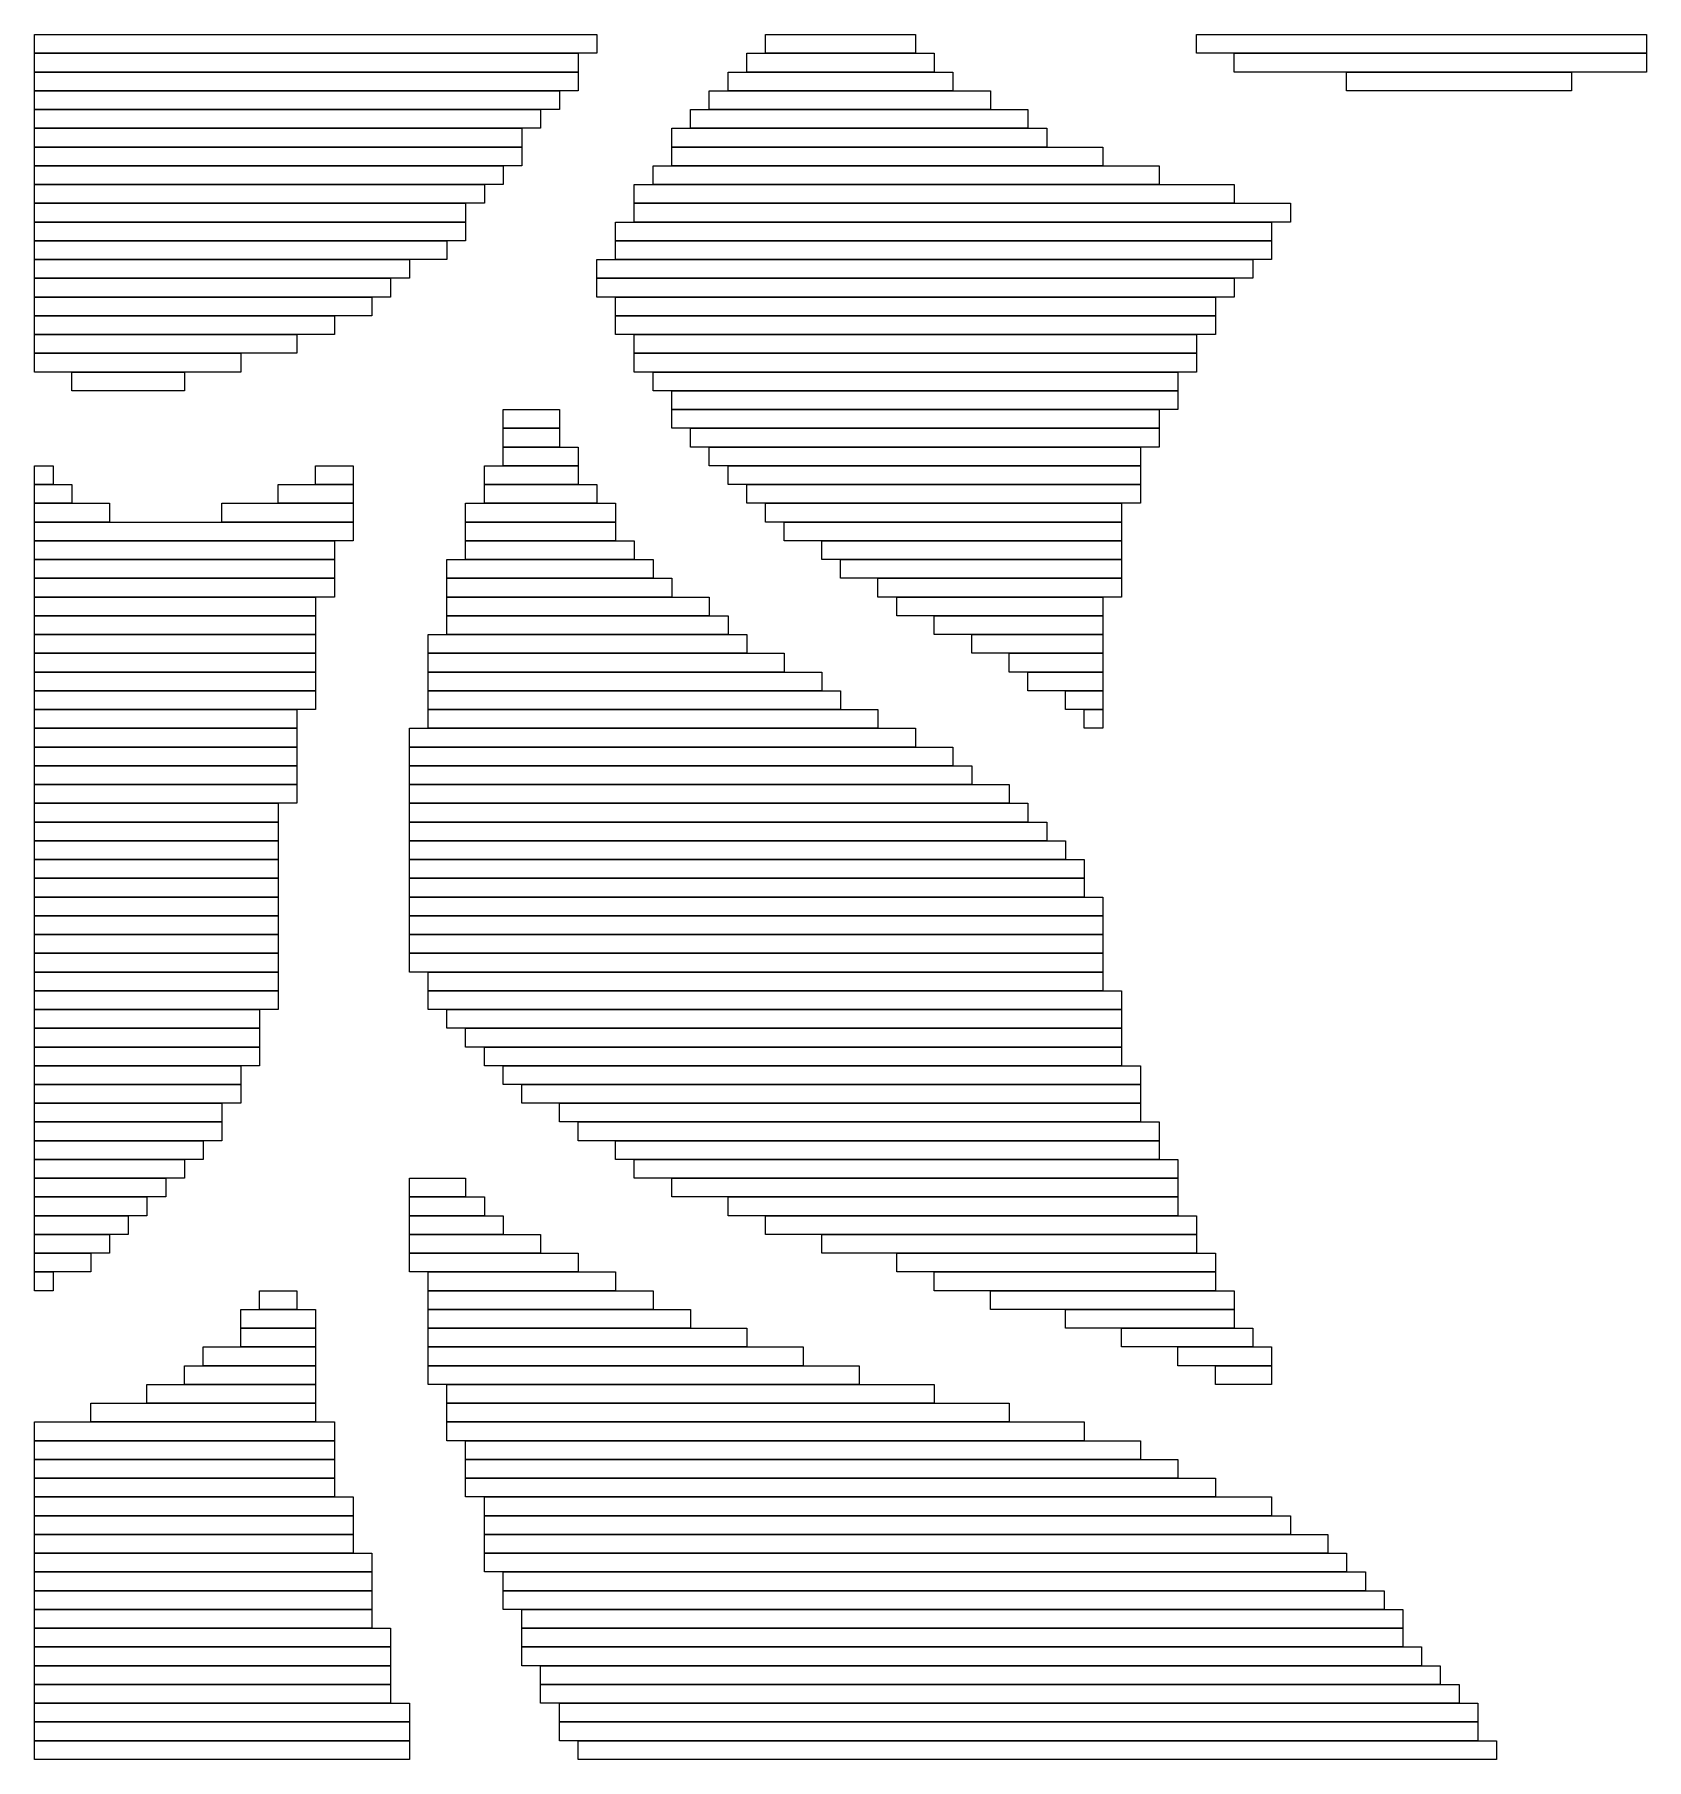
# Model space of a CAD drawing. Extents: x 469 to 555, y 466 to 558.
import ezdxf

# ---------------------------------------------------------------- set-up
doc = ezdxf.new("R2010")
doc.units = 0

msp = doc.modelspace()

# ---------------------------------------------------------------- linework, layer by layer
for p, q in [((469, 558), (499, 558)), ((469, 557), (469, 558)), ((499, 558), (499, 557)), ((508, 558), (516, 558)), ((508, 557), (508, 558)), ((516, 558), (516, 557)), ((531, 558), (555, 558)), ((531, 557), (531, 558)), ((555, 558), (555, 557)), ((499, 557), (469, 557)), ((469, 557), (498, 557)), ((469, 556), (469, 557)), ((498, 557), (498, 556)), ((507, 557), (517, 557)), ((507, 556), (507, 557)), ((516, 557), (508, 557)), ((517, 557), (517, 556)), ((555, 557), (531, 557)), ((533, 557), (555, 557)), ((533, 556), (533, 557)), ((555, 557), (555, 556)), ((498, 556), (469, 556)), ((469, 556), (498, 556)), ((469, 555), (469, 556)), ((498, 556), (498, 555)), ((506, 556), (518, 556)), ((506, 555), (506, 556)), ((517, 556), (507, 556)), ((518, 556), (518, 555)), ((555, 556), (533, 556)), ((539, 556), (551, 556)), ((539, 555), (539, 556)), ((551, 556), (551, 555)), ((498, 555), (469, 555)), ((469, 555), (497, 555)), ((469, 554), (469, 555)), ((497, 555), (497, 554)), ((505, 555), (520, 555)), ((505, 554), (505, 555)), ((518, 555), (506, 555)), ((520, 555), (520, 554)), ((551, 555), (539, 555)), ((497, 554), (469, 554)), ((469, 554), (496, 554)), ((469, 553), (469, 554)), ((496, 554), (496, 553)), ((504, 554), (522, 554)), ((504, 553), (504, 554)), ((520, 554), (505, 554)), ((522, 554), (522, 553)), ((496, 553), (469, 553)), ((469, 553), (495, 553)), ((469, 552), (469, 553)), ((495, 553), (495, 552)), ((503, 553), (523, 553)), ((503, 552), (503, 553)), ((522, 553), (504, 553)), ((523, 553), (523, 552)), ((495, 552), (469, 552)), ((469, 552), (495, 552)), ((469, 551), (469, 552)), ((495, 552), (495, 551)), ((523, 552), (503, 552)), ((503, 552), (526, 552)), ((503, 551), (503, 552)), ((526, 552), (526, 551)), ((495, 551), (469, 551)), ((469, 551), (494, 551)), ((469, 550), (469, 551)), ((494, 551), (494, 550)), ((502, 551), (529, 551)), ((502, 550), (502, 551)), ((526, 551), (503, 551)), ((529, 551), (529, 550)), ((494, 550), (469, 550)), ((469, 550), (493, 550)), ((469, 549), (469, 550)), ((493, 550), (493, 549)), ((501, 550), (533, 550)), ((501, 549), (501, 550)), ((529, 550), (502, 550)), ((533, 550), (533, 549)), ((493, 549), (469, 549)), ((469, 549), (492, 549)), ((469, 548), (469, 549)), ((492, 549), (492, 548)), ((533, 549), (501, 549)), ((501, 549), (536, 549)), ((501, 548), (501, 549)), ((536, 549), (536, 548)), ((492, 548), (469, 548)), ((469, 548), (492, 548)), ((469, 547), (469, 548)), ((492, 548), (492, 547)), ((500, 548), (535, 548)), ((500, 547), (500, 548)), ((536, 548), (501, 548)), ((535, 548), (535, 547)), ((492, 547), (469, 547)), ((469, 547), (491, 547)), ((469, 546), (469, 547)), ((491, 547), (491, 546)), ((535, 547), (500, 547)), ((500, 547), (535, 547)), ((500, 546), (500, 547)), ((535, 547), (535, 546)), ((491, 546), (469, 546)), ((469, 546), (489, 546)), ((469, 545), (469, 546)), ((489, 546), (489, 545)), ((499, 546), (534, 546)), ((499, 545), (499, 546)), ((535, 546), (500, 546)), ((534, 546), (534, 545)), ((489, 545), (469, 545)), ((469, 545), (488, 545)), ((469, 544), (469, 545)), ((488, 545), (488, 544)), ((534, 545), (499, 545)), ((499, 545), (533, 545)), ((499, 544), (499, 545)), ((533, 545), (533, 544)), ((488, 544), (469, 544)), ((469, 544), (487, 544)), ((469, 543), (469, 544)), ((487, 544), (487, 543)), ((533, 544), (499, 544)), ((500, 544), (532, 544)), ((500, 543), (500, 544)), ((532, 544), (532, 543)), ((487, 543), (469, 543)), ((469, 543), (485, 543)), ((469, 542), (469, 543)), ((485, 543), (485, 542)), ((532, 543), (500, 543)), ((500, 543), (532, 543)), ((500, 542), (500, 543)), ((532, 543), (532, 542)), ((485, 542), (469, 542)), ((469, 542), (483, 542)), ((469, 541), (469, 542)), ((483, 542), (483, 541)), ((532, 542), (500, 542)), ((501, 542), (531, 542)), ((501, 541), (501, 542)), ((531, 542), (531, 541)), ((483, 541), (469, 541)), ((469, 541), (480, 541)), ((469, 540), (469, 541)), ((480, 541), (480, 540)), ((531, 541), (501, 541)), ((501, 541), (531, 541)), ((501, 540), (501, 541)), ((531, 541), (531, 540)), ((480, 540), (469, 540)), ((471, 540), (477, 540)), ((471, 539), (471, 540)), ((477, 540), (477, 539)), ((531, 540), (501, 540)), ((502, 540), (530, 540)), ((502, 539), (502, 540)), ((530, 540), (530, 539)), ((477, 539), (471, 539)), ((530, 539), (502, 539)), ((503, 539), (530, 539)), ((503, 538), (503, 539)), ((530, 539), (530, 538)), ((494, 538), (497, 538)), ((494, 537), (494, 538)), ((497, 538), (497, 537)), ((530, 538), (503, 538)), ((503, 538), (529, 538)), ((503, 537), (503, 538)), ((529, 538), (529, 537)), ((497, 537), (494, 537)), ((494, 537), (497, 537)), ((494, 536), (494, 537)), ((497, 537), (497, 536)), ((529, 537), (503, 537)), ((504, 537), (529, 537)), ((504, 536), (504, 537)), ((529, 537), (529, 536)), ((497, 536), (494, 536)), ((494, 536), (498, 536)), ((494, 535), (494, 536)), ((498, 536), (498, 535)), ((529, 536), (504, 536)), ((505, 536), (528, 536)), ((505, 535), (505, 536)), ((528, 536), (528, 535)), ((469, 535), (470, 535)), ((469, 534), (469, 535)), ((470, 535), (470, 534)), ((484, 535), (486, 535)), ((484, 534), (484, 535)), ((486, 535), (486, 534)), ((493, 535), (498, 535)), ((493, 534), (493, 535)), ((498, 535), (494, 535)), ((498, 535), (498, 534)), ((528, 535), (505, 535)), ((506, 535), (528, 535)), ((506, 534), (506, 535)), ((528, 535), (528, 534)), ((470, 534), (469, 534)), ((469, 534), (471, 534)), ((469, 533), (469, 534)), ((471, 534), (471, 533)), ((482, 534), (486, 534)), ((482, 533), (482, 534)), ((486, 534), (484, 534)), ((486, 534), (486, 533)), ((498, 534), (493, 534)), ((493, 534), (499, 534)), ((493, 533), (493, 534)), ((499, 534), (499, 533)), ((528, 534), (506, 534)), ((507, 534), (528, 534)), ((507, 533), (507, 534)), ((528, 534), (528, 533)), ((471, 533), (469, 533)), ((469, 533), (473, 533)), ((469, 532), (469, 533)), ((473, 533), (473, 532)), ((479, 533), (486, 533)), ((479, 532), (479, 533)), ((486, 533), (482, 533)), ((486, 533), (486, 532)), ((492, 533), (500, 533)), ((492, 532), (492, 533)), ((499, 533), (493, 533)), ((500, 533), (500, 532)), ((528, 533), (507, 533)), ((508, 533), (527, 533)), ((508, 532), (508, 533)), ((527, 533), (527, 532)), ((473, 532), (469, 532)), ((469, 532), (486, 532)), ((469, 531), (469, 532)), ((486, 532), (479, 532)), ((486, 532), (486, 531)), ((500, 532), (492, 532)), ((492, 532), (500, 532)), ((492, 531), (492, 532)), ((500, 532), (500, 531)), ((527, 532), (508, 532)), ((509, 532), (527, 532)), ((509, 531), (509, 532)), ((527, 532), (527, 531)), ((486, 531), (469, 531)), ((469, 531), (485, 531)), ((469, 530), (469, 531)), ((485, 531), (485, 530)), ((500, 531), (492, 531)), ((492, 531), (501, 531)), ((492, 530), (492, 531)), ((501, 531), (501, 530)), ((527, 531), (509, 531)), ((511, 531), (527, 531)), ((511, 530), (511, 531)), ((527, 531), (527, 530)), ((485, 530), (469, 530)), ((469, 530), (485, 530)), ((469, 529), (469, 530)), ((485, 530), (485, 529)), ((491, 530), (502, 530)), ((491, 529), (491, 530)), ((501, 530), (492, 530)), ((502, 530), (502, 529)), ((527, 530), (511, 530)), ((512, 530), (527, 530)), ((512, 529), (512, 530)), ((527, 530), (527, 529)), ((485, 529), (469, 529)), ((469, 529), (485, 529)), ((469, 528), (469, 529)), ((485, 529), (485, 528)), ((502, 529), (491, 529)), ((491, 529), (503, 529)), ((491, 528), (491, 529)), ((503, 529), (503, 528)), ((527, 529), (512, 529)), ((514, 529), (527, 529)), ((514, 528), (514, 529)), ((527, 529), (527, 528)), ((485, 528), (469, 528)), ((469, 528), (484, 528)), ((469, 527), (469, 528)), ((484, 528), (484, 527)), ((503, 528), (491, 528)), ((491, 528), (505, 528)), ((491, 527), (491, 528)), ((505, 528), (505, 527)), ((527, 528), (514, 528)), ((515, 528), (526, 528)), ((515, 527), (515, 528)), ((526, 528), (526, 527)), ((484, 527), (469, 527)), ((469, 527), (484, 527)), ((469, 526), (469, 527)), ((484, 527), (484, 526)), ((505, 527), (491, 527)), ((491, 527), (506, 527)), ((491, 526), (491, 527)), ((506, 527), (506, 526)), ((526, 527), (515, 527)), ((517, 527), (526, 527)), ((517, 526), (517, 527)), ((526, 527), (526, 526)), ((484, 526), (469, 526)), ((469, 526), (484, 526)), ((469, 525), (469, 526)), ((484, 526), (484, 525)), ((490, 526), (507, 526)), ((490, 525), (490, 526)), ((506, 526), (491, 526)), ((507, 526), (507, 525)), ((526, 526), (517, 526)), ((519, 526), (526, 526)), ((519, 525), (519, 526)), ((526, 526), (526, 525)), ((484, 525), (469, 525)), ((469, 525), (484, 525)), ((469, 524), (469, 525)), ((484, 525), (484, 524)), ((507, 525), (490, 525)), ((490, 525), (509, 525)), ((490, 524), (490, 525)), ((509, 525), (509, 524)), ((526, 525), (519, 525)), ((521, 525), (526, 525)), ((521, 524), (521, 525)), ((526, 525), (526, 524)), ((484, 524), (469, 524)), ((469, 524), (484, 524)), ((469, 523), (469, 524)), ((484, 524), (484, 523)), ((509, 524), (490, 524)), ((490, 524), (511, 524)), ((490, 523), (490, 524)), ((511, 524), (511, 523)), ((526, 524), (521, 524)), ((522, 524), (526, 524)), ((522, 523), (522, 524)), ((526, 524), (526, 523)), ((484, 523), (469, 523)), ((469, 523), (484, 523)), ((469, 522), (469, 523)), ((484, 523), (484, 522)), ((511, 523), (490, 523)), ((490, 523), (512, 523)), ((490, 522), (490, 523)), ((512, 523), (512, 522)), ((526, 523), (522, 523)), ((524, 523), (526, 523)), ((524, 522), (524, 523)), ((526, 523), (526, 522)), ((484, 522), (469, 522)), ((469, 522), (483, 522)), ((469, 521), (469, 522)), ((483, 522), (483, 521)), ((512, 522), (490, 522)), ((490, 522), (514, 522)), ((490, 521), (490, 522)), ((514, 522), (514, 521)), ((526, 522), (524, 522)), ((525, 522), (526, 522)), ((525, 521), (525, 522)), ((526, 522), (526, 521)), ((483, 521), (469, 521)), ((469, 521), (483, 521)), ((469, 520), (469, 521)), ((483, 521), (483, 520)), ((489, 521), (516, 521)), ((489, 520), (489, 521)), ((514, 521), (490, 521)), ((516, 521), (516, 520)), ((526, 521), (525, 521)), ((483, 520), (469, 520)), ((469, 520), (483, 520)), ((469, 519), (469, 520)), ((483, 520), (483, 519)), ((516, 520), (489, 520)), ((489, 520), (518, 520)), ((489, 519), (489, 520)), ((518, 520), (518, 519)), ((483, 519), (469, 519)), ((469, 519), (483, 519)), ((469, 518), (469, 519)), ((483, 519), (483, 518)), ((518, 519), (489, 519)), ((489, 519), (519, 519)), ((489, 518), (489, 519)), ((519, 519), (519, 518)), ((483, 518), (469, 518)), ((469, 518), (483, 518)), ((469, 517), (469, 518)), ((483, 518), (483, 517)), ((519, 518), (489, 518)), ((489, 518), (521, 518)), ((489, 517), (489, 518)), ((521, 518), (521, 517)), ((483, 517), (469, 517)), ((469, 517), (482, 517)), ((469, 516), (469, 517)), ((482, 517), (482, 516)), ((521, 517), (489, 517)), ((489, 517), (522, 517)), ((489, 516), (489, 517)), ((522, 517), (522, 516)), ((482, 516), (469, 516)), ((469, 516), (482, 516)), ((469, 515), (469, 516)), ((482, 516), (482, 515)), ((522, 516), (489, 516)), ((489, 516), (523, 516)), ((489, 515), (489, 516)), ((523, 516), (523, 515)), ((482, 515), (469, 515)), ((469, 515), (482, 515)), ((469, 514), (469, 515)), ((482, 515), (482, 514)), ((523, 515), (489, 515)), ((489, 515), (524, 515)), ((489, 514), (489, 515)), ((524, 515), (524, 514)), ((482, 514), (469, 514)), ((469, 514), (482, 514)), ((469, 513), (469, 514)), ((482, 514), (482, 513)), ((524, 514), (489, 514)), ((489, 514), (525, 514)), ((489, 513), (489, 514)), ((525, 514), (525, 513)), ((482, 513), (469, 513)), ((469, 513), (482, 513)), ((469, 512), (469, 513)), ((482, 513), (482, 512)), ((525, 513), (489, 513)), ((489, 513), (525, 513)), ((489, 512), (489, 513)), ((525, 513), (525, 512)), ((482, 512), (469, 512)), ((469, 512), (482, 512)), ((469, 511), (469, 512)), ((482, 512), (482, 511)), ((525, 512), (489, 512)), ((489, 512), (526, 512)), ((489, 511), (489, 512)), ((526, 512), (526, 511)), ((482, 511), (469, 511)), ((469, 511), (482, 511)), ((469, 510), (469, 511)), ((482, 511), (482, 510)), ((526, 511), (489, 511)), ((489, 511), (526, 511)), ((489, 510), (489, 511)), ((526, 511), (526, 510)), ((482, 510), (469, 510)), ((469, 510), (482, 510)), ((469, 509), (469, 510)), ((482, 510), (482, 509)), ((526, 510), (489, 510)), ((489, 510), (526, 510)), ((489, 509), (489, 510)), ((526, 510), (526, 509)), ((482, 509), (469, 509)), ((469, 509), (482, 509)), ((469, 508), (469, 509)), ((482, 509), (482, 508)), ((526, 509), (489, 509)), ((489, 509), (526, 509)), ((489, 508), (489, 509)), ((526, 509), (526, 508)), ((482, 508), (469, 508)), ((469, 508), (482, 508)), ((469, 507), (469, 508)), ((482, 508), (482, 507)), ((526, 508), (489, 508)), ((490, 508), (526, 508)), ((490, 507), (490, 508)), ((526, 508), (526, 507)), ((482, 507), (469, 507)), ((469, 507), (482, 507)), ((469, 506), (469, 507)), ((482, 507), (482, 506)), ((526, 507), (490, 507)), ((490, 507), (527, 507)), ((490, 506), (490, 507)), ((527, 507), (527, 506)), ((482, 506), (469, 506)), ((469, 506), (481, 506)), ((469, 505), (469, 506)), ((481, 506), (481, 505)), ((527, 506), (490, 506)), ((491, 506), (527, 506)), ((491, 505), (491, 506)), ((527, 506), (527, 505)), ((481, 505), (469, 505)), ((469, 505), (481, 505)), ((469, 504), (469, 505)), ((481, 505), (481, 504)), ((527, 505), (491, 505)), ((492, 505), (527, 505)), ((492, 504), (492, 505)), ((527, 505), (527, 504)), ((481, 504), (469, 504)), ((469, 504), (481, 504)), ((469, 503), (469, 504)), ((481, 504), (481, 503)), ((527, 504), (492, 504)), ((493, 504), (527, 504)), ((493, 503), (493, 504)), ((527, 504), (527, 503)), ((481, 503), (469, 503)), ((469, 503), (480, 503)), ((469, 502), (469, 503)), ((480, 503), (480, 502)), ((527, 503), (493, 503)), ((494, 503), (528, 503)), ((494, 502), (494, 503)), ((528, 503), (528, 502)), ((480, 502), (469, 502)), ((469, 502), (480, 502)), ((469, 501), (469, 502)), ((480, 502), (480, 501)), ((528, 502), (494, 502)), ((495, 502), (528, 502)), ((495, 501), (495, 502)), ((528, 502), (528, 501)), ((480, 501), (469, 501)), ((469, 501), (479, 501)), ((469, 500), (469, 501)), ((479, 501), (479, 500)), ((528, 501), (495, 501)), ((497, 501), (528, 501)), ((497, 500), (497, 501)), ((528, 501), (528, 500)), ((479, 500), (469, 500)), ((469, 500), (479, 500)), ((469, 499), (469, 500)), ((479, 500), (479, 499)), ((528, 500), (497, 500)), ((498, 500), (529, 500)), ((498, 499), (498, 500)), ((529, 500), (529, 499)), ((479, 499), (469, 499)), ((469, 499), (478, 499)), ((469, 498), (469, 499)), ((478, 499), (478, 498)), ((529, 499), (498, 499)), ((500, 499), (529, 499)), ((500, 498), (500, 499)), ((529, 499), (529, 498)), ((478, 498), (469, 498)), ((469, 498), (477, 498)), ((469, 497), (469, 498)), ((477, 498), (477, 497)), ((529, 498), (500, 498)), ((501, 498), (530, 498)), ((501, 497), (501, 498)), ((530, 498), (530, 497)), ((477, 497), (469, 497)), ((469, 497), (476, 497)), ((469, 496), (469, 497)), ((476, 497), (476, 496)), ((489, 497), (492, 497)), ((489, 496), (489, 497)), ((492, 497), (492, 496)), ((530, 497), (501, 497)), ((503, 497), (530, 497)), ((503, 496), (503, 497)), ((530, 497), (530, 496)), ((476, 496), (469, 496)), ((469, 496), (475, 496)), ((469, 495), (469, 496)), ((475, 496), (475, 495)), ((492, 496), (489, 496)), ((489, 496), (493, 496)), ((489, 495), (489, 496)), ((493, 496), (493, 495)), ((530, 496), (503, 496)), ((506, 496), (530, 496)), ((506, 495), (506, 496)), ((530, 496), (530, 495)), ((475, 495), (469, 495)), ((469, 495), (474, 495)), ((469, 494), (469, 495)), ((474, 495), (474, 494)), ((493, 495), (489, 495)), ((489, 495), (494, 495)), ((489, 494), (489, 495)), ((494, 495), (494, 494)), ((530, 495), (506, 495)), ((508, 495), (531, 495)), ((508, 494), (508, 495)), ((531, 495), (531, 494)), ((474, 494), (469, 494)), ((469, 494), (473, 494)), ((469, 493), (469, 494)), ((473, 494), (473, 493)), ((494, 494), (489, 494)), ((489, 494), (496, 494)), ((489, 493), (489, 494)), ((496, 494), (496, 493)), ((531, 494), (508, 494)), ((511, 494), (531, 494)), ((511, 493), (511, 494)), ((531, 494), (531, 493)), ((473, 493), (469, 493)), ((469, 493), (472, 493)), ((469, 492), (469, 493)), ((472, 493), (472, 492)), ((496, 493), (489, 493)), ((489, 493), (498, 493)), ((489, 492), (489, 493)), ((498, 493), (498, 492)), ((531, 493), (511, 493)), ((515, 493), (532, 493)), ((515, 492), (515, 493)), ((532, 493), (532, 492)), ((472, 492), (469, 492)), ((469, 492), (470, 492)), ((469, 491), (469, 492)), ((470, 492), (470, 491)), ((498, 492), (489, 492)), ((490, 492), (500, 492)), ((490, 491), (490, 492)), ((500, 492), (500, 491)), ((532, 492), (515, 492)), ((517, 492), (532, 492)), ((517, 491), (517, 492)), ((532, 492), (532, 491)), ((470, 491), (469, 491)), ((481, 491), (483, 491)), ((481, 490), (481, 491)), ((483, 491), (483, 490)), ((500, 491), (490, 491)), ((490, 491), (502, 491)), ((490, 490), (490, 491)), ((502, 491), (502, 490)), ((532, 491), (517, 491)), ((520, 491), (533, 491)), ((520, 490), (520, 491)), ((533, 491), (533, 490)), ((480, 490), (484, 490)), ((480, 489), (480, 490)), ((483, 490), (481, 490)), ((484, 490), (484, 489)), ((502, 490), (490, 490)), ((490, 490), (504, 490)), ((490, 489), (490, 490)), ((504, 490), (504, 489)), ((533, 490), (520, 490)), ((524, 490), (533, 490)), ((524, 489), (524, 490)), ((533, 490), (533, 489)), ((484, 489), (480, 489)), ((480, 489), (484, 489)), ((480, 488), (480, 489)), ((484, 489), (484, 488)), ((504, 489), (490, 489)), ((490, 489), (507, 489)), ((490, 488), (490, 489)), ((507, 489), (507, 488)), ((533, 489), (524, 489)), ((527, 489), (534, 489)), ((527, 488), (527, 489)), ((534, 489), (534, 488)), ((478, 488), (484, 488)), ((478, 487), (478, 488)), ((484, 488), (480, 488)), ((484, 488), (484, 487)), ((507, 488), (490, 488)), ((490, 488), (510, 488)), ((490, 487), (490, 488)), ((510, 488), (510, 487)), ((534, 488), (527, 488)), ((530, 488), (535, 488)), ((530, 487), (530, 488)), ((535, 488), (535, 487)), ((477, 487), (484, 487)), ((477, 486), (477, 487)), ((484, 487), (478, 487)), ((484, 487), (484, 486)), ((510, 487), (490, 487)), ((490, 487), (513, 487)), ((490, 486), (490, 487)), ((513, 487), (513, 486)), ((535, 487), (530, 487)), ((532, 487), (535, 487)), ((532, 486), (532, 487)), ((535, 487), (535, 486)), ((475, 486), (484, 486)), ((475, 485), (475, 486)), ((484, 486), (477, 486)), ((484, 486), (484, 485)), ((513, 486), (490, 486)), ((491, 486), (517, 486)), ((491, 485), (491, 486)), ((517, 486), (517, 485)), ((535, 486), (532, 486)), ((472, 485), (484, 485)), ((472, 484), (472, 485)), ((484, 485), (475, 485)), ((484, 485), (484, 484)), ((517, 485), (491, 485)), ((491, 485), (521, 485)), ((491, 484), (491, 485)), ((521, 485), (521, 484)), ((469, 484), (485, 484)), ((469, 483), (469, 484)), ((484, 484), (472, 484)), ((485, 484), (485, 483)), ((521, 484), (491, 484)), ((491, 484), (525, 484)), ((491, 483), (491, 484)), ((525, 484), (525, 483)), ((485, 483), (469, 483)), ((469, 483), (485, 483)), ((469, 482), (469, 483)), ((485, 483), (485, 482)), ((525, 483), (491, 483)), ((492, 483), (528, 483)), ((492, 482), (492, 483)), ((528, 483), (528, 482)), ((485, 482), (469, 482)), ((469, 482), (485, 482)), ((469, 481), (469, 482)), ((485, 482), (485, 481)), ((528, 482), (492, 482)), ((492, 482), (530, 482)), ((492, 481), (492, 482)), ((530, 482), (530, 481)), ((485, 481), (469, 481)), ((469, 481), (485, 481)), ((469, 480), (469, 481)), ((485, 481), (485, 480)), ((530, 481), (492, 481)), ((492, 481), (532, 481)), ((492, 480), (492, 481)), ((532, 481), (532, 480)), ((485, 480), (469, 480)), ((469, 480), (486, 480)), ((469, 479), (469, 480)), ((486, 480), (486, 479)), ((532, 480), (492, 480)), ((493, 480), (535, 480)), ((493, 479), (493, 480)), ((535, 480), (535, 479)), ((486, 479), (469, 479)), ((469, 479), (486, 479)), ((469, 478), (469, 479)), ((486, 479), (486, 478)), ((535, 479), (493, 479)), ((493, 479), (536, 479)), ((493, 478), (493, 479)), ((536, 479), (536, 478)), ((486, 478), (469, 478)), ((469, 478), (486, 478)), ((469, 477), (469, 478)), ((486, 478), (486, 477)), ((536, 478), (493, 478)), ((493, 478), (538, 478)), ((493, 477), (493, 478)), ((538, 478), (538, 477)), ((486, 477), (469, 477)), ((469, 477), (487, 477)), ((469, 476), (469, 477)), ((487, 477), (487, 476)), ((538, 477), (493, 477)), ((493, 477), (539, 477)), ((493, 476), (493, 477)), ((539, 477), (539, 476)), ((487, 476), (469, 476)), ((469, 476), (487, 476)), ((469, 475), (469, 476)), ((487, 476), (487, 475)), ((539, 476), (493, 476)), ((494, 476), (540, 476)), ((494, 475), (494, 476)), ((540, 476), (540, 475)), ((487, 475), (469, 475)), ((469, 475), (487, 475)), ((469, 474), (469, 475)), ((487, 475), (487, 474)), ((540, 475), (494, 475)), ((494, 475), (541, 475)), ((494, 474), (494, 475)), ((541, 475), (541, 474)), ((487, 474), (469, 474)), ((469, 474), (487, 474)), ((469, 473), (469, 474)), ((487, 474), (487, 473)), ((541, 474), (494, 474)), ((495, 474), (542, 474)), ((495, 473), (495, 474)), ((542, 474), (542, 473)), ((487, 473), (469, 473)), ((469, 473), (488, 473)), ((469, 472), (469, 473)), ((488, 473), (488, 472)), ((542, 473), (495, 473)), ((495, 473), (542, 473)), ((495, 472), (495, 473)), ((542, 473), (542, 472)), ((488, 472), (469, 472)), ((469, 472), (488, 472)), ((469, 471), (469, 472)), ((488, 472), (488, 471)), ((542, 472), (495, 472)), ((495, 472), (543, 472)), ((495, 471), (495, 472)), ((543, 472), (543, 471)), ((488, 471), (469, 471)), ((469, 471), (488, 471)), ((469, 470), (469, 471)), ((488, 471), (488, 470)), ((543, 471), (495, 471)), ((496, 471), (544, 471)), ((496, 470), (496, 471)), ((544, 471), (544, 470)), ((488, 470), (469, 470)), ((469, 470), (488, 470)), ((469, 469), (469, 470)), ((488, 470), (488, 469)), ((544, 470), (496, 470)), ((496, 470), (545, 470)), ((496, 469), (496, 470)), ((545, 470), (545, 469)), ((488, 469), (469, 469)), ((469, 469), (489, 469)), ((469, 468), (469, 469)), ((489, 469), (489, 468)), ((545, 469), (496, 469)), ((497, 469), (546, 469)), ((497, 468), (497, 469)), ((546, 469), (546, 468)), ((489, 468), (469, 468)), ((469, 468), (489, 468)), ((469, 467), (469, 468)), ((489, 468), (489, 467)), ((546, 468), (497, 468)), ((497, 468), (546, 468)), ((497, 467), (497, 468)), ((546, 468), (546, 467)), ((489, 467), (469, 467)), ((469, 467), (489, 467)), ((469, 466), (469, 467)), ((489, 467), (489, 466)), ((546, 467), (497, 467)), ((498, 467), (547, 467)), ((498, 466), (498, 467)), ((547, 467), (547, 466)), ((489, 466), (469, 466)), ((547, 466), (498, 466))]:
    msp.add_line(p, q)

doc.saveas('drawing.dxf')
